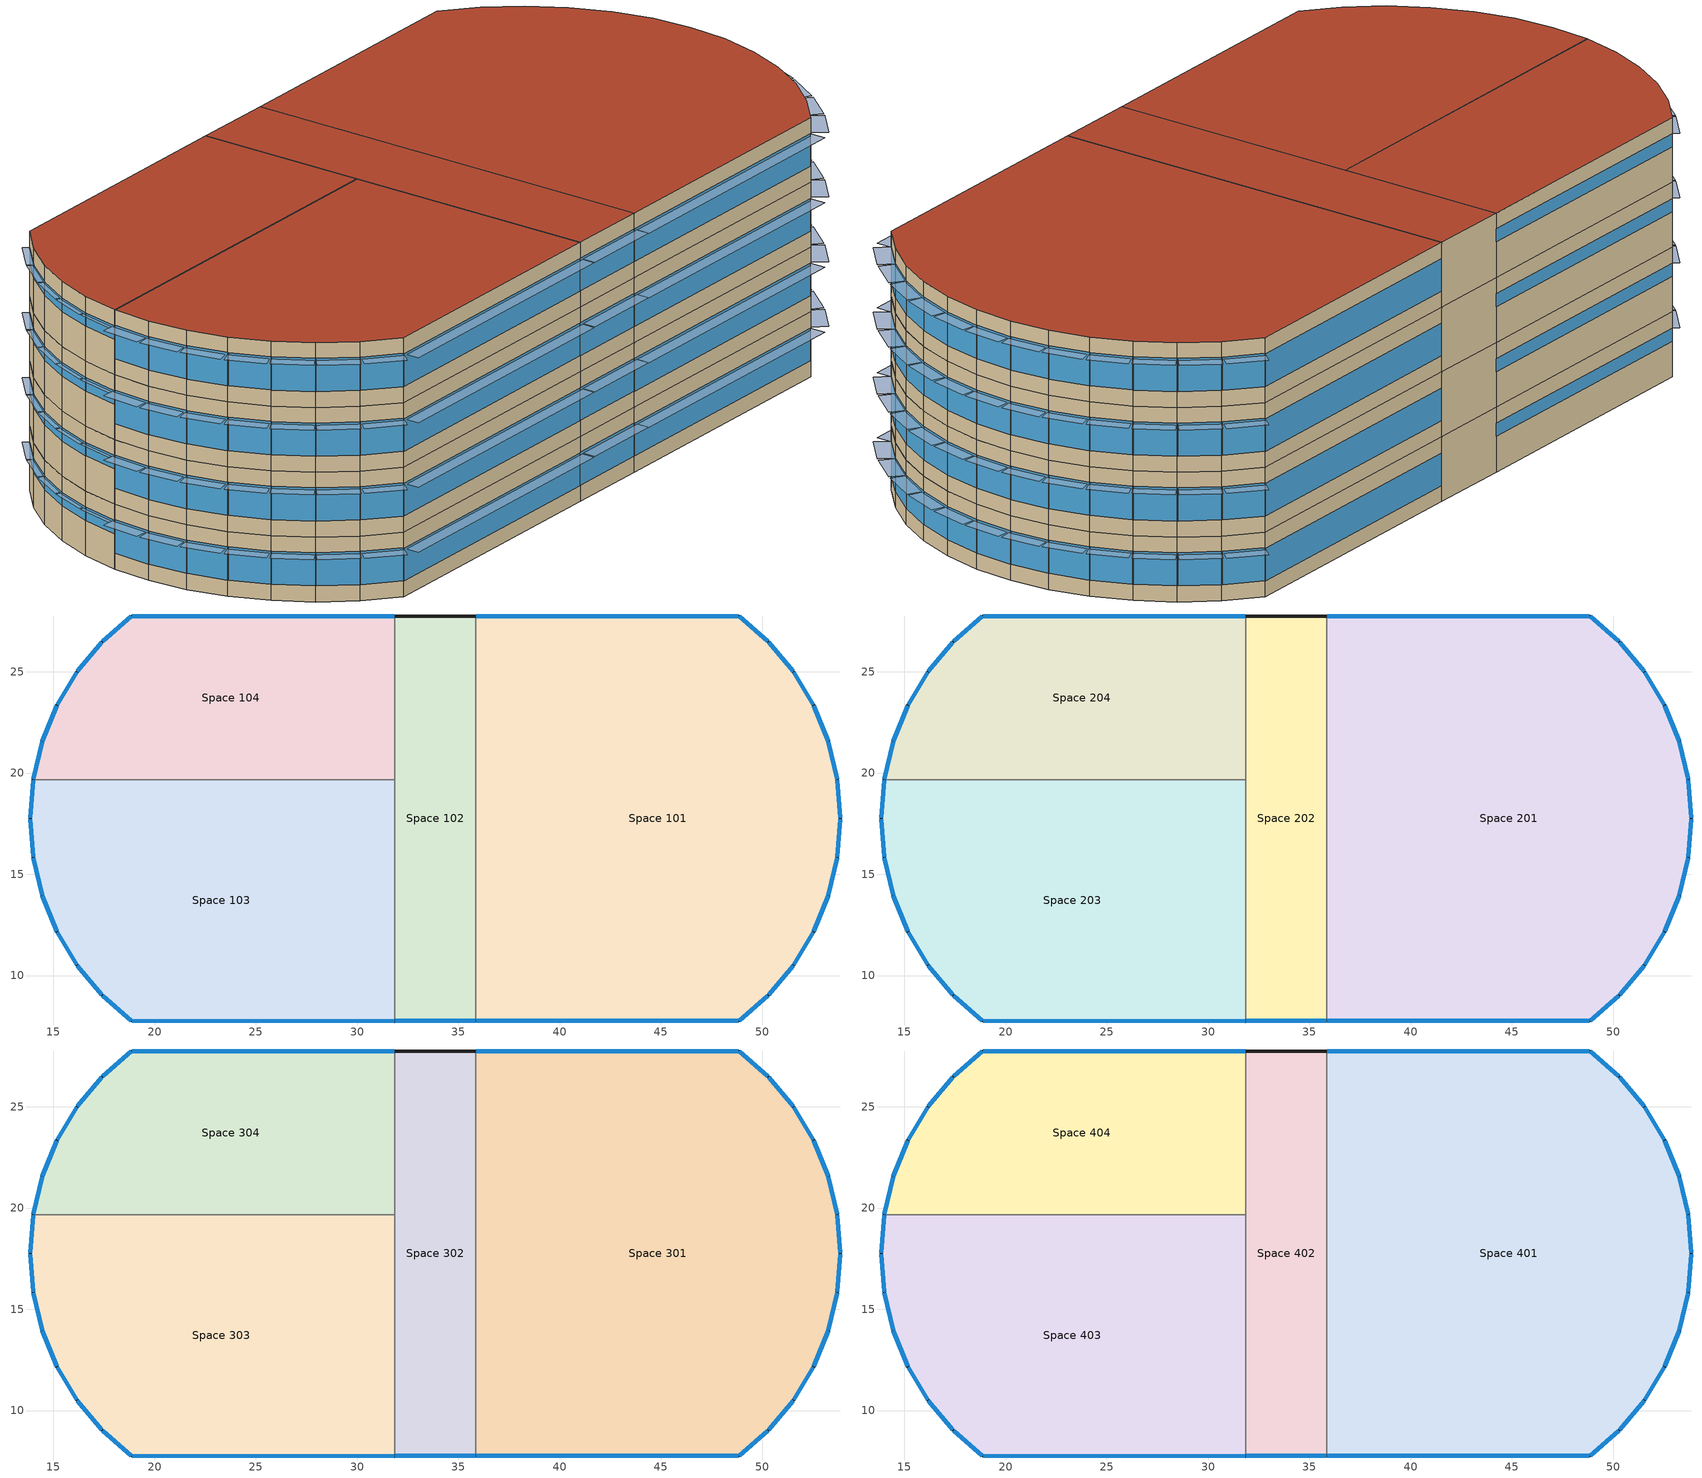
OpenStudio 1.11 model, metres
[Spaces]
Space 101
 floor ground: 35.86,27.76 48.86,27.76 50.31,26.48 51.54,25 52.54,23.35 53.26,21.56 53.71,19.68 53.86,17.76 53.71,15.83 53.26,13.95 52.54,12.17 51.54,10.51 50.31,9.03 48.86,7.76 35.86,7.76 z0
 wall outside: 35.86,7.76 48.86,7.76 50.31,9.03 51.54,10.51 52.54,12.17 53.26,13.95 53.71,15.83 53.86,17.76 53.71,19.68 53.26,21.56 52.54,23.35 51.54,25 50.31,26.48 48.86,27.76 35.86,27.76 z0:3.05
 wall to Space 102: 35.86,27.76 35.86,7.76 z0:3.05
 window: 53.27,13.98 53.7,15.81 / 48.88,7.77 50.29,9.01 / 50.29,26.5 48.88,27.74 / 50.32,9.05 51.53,10.49 / 53.85,17.78 53.71,19.66 / 51.53,25.02 50.32,26.46 / 52.52,23.37 51.56,24.98 / 51.56,10.53 52.52,12.14 / 53.71,15.86 53.85,17.73 / 53.25,21.58 52.55,23.32 / 53.7,19.71 53.27,21.53 / 52.55,12.19 53.25,13.93 z0.76:2.33; 48.83,27.76 35.88,27.76 / 35.88,7.76 48.83,7.76 z0.76:2.29
Space 102
 floor ground: 31.86,27.76 35.86,27.76 35.86,7.76 31.86,7.76 z0
 wall outside: 35.86,27.76 31.86,27.76 / 31.86,7.76 35.86,7.76 z0:3.05
 wall to Space 103: 31.86,19.68 31.86,7.76 z0:3.05
 wall to Space 104: 31.86,27.76 31.86,19.68 z0:3.05
 window: 31.88,7.76 35.83,7.76 z0.76:2.3
Space 103
 floor ground: 13.86,17.76 14.01,19.68 31.86,19.68 31.86,7.76 18.86,7.76 17.41,9.03 16.17,10.51 15.18,12.17 14.45,13.95 14.01,15.83 z0
 wall outside: 14.01,19.68 13.86,17.76 14.01,15.83 14.45,13.95 15.18,12.17 16.17,10.51 17.41,9.03 18.86,7.76 31.86,7.76 z0:3.05
 wall to Space 104: 31.86,19.68 14.01,19.68 z0:3.05
 window: 14.01,15.81 14.44,13.98 / 13.86,17.73 14,15.86 / 14,19.66 13.86,17.78 / 14.46,13.93 15.17,12.19 / 17.43,9.01 18.84,7.77 / 16.19,10.49 17.39,9.05 / 15.19,12.14 16.16,10.53 z0.76:2.33; 18.88,7.76 31.83,7.76 z0.76:2.29
Space 104
 floor ground: 14.01,19.68 14.45,21.56 15.18,23.35 16.17,25 17.41,26.48 18.86,27.76 31.86,27.76 31.86,19.68 z0
 wall outside: 31.86,27.76 18.86,27.76 17.41,26.48 16.17,25 15.18,23.35 14.45,21.56 14.01,19.68 z0:3.05
 window: 16.16,24.98 15.19,23.37 / 18.84,27.74 17.43,26.5 / 14.44,21.53 14.01,19.71 / 17.39,26.46 16.19,25.02 / 15.17,23.32 14.46,21.58 z1.66:2.29; 31.83,27.76 18.88,27.76 z1.68:2.29
Space 201
 floor to Space 101: 35.86,27.76 48.86,27.76 50.31,26.48 51.54,25 52.54,23.35 53.26,21.56 53.71,19.68 53.86,17.76 53.71,15.83 53.26,13.95 52.54,12.17 51.54,10.51 50.31,9.03 48.86,7.76 35.86,7.76 z3.05
 wall outside: 35.86,7.76 48.86,7.76 50.31,9.03 51.54,10.51 52.54,12.17 53.26,13.95 53.71,15.83 53.86,17.76 53.71,19.68 53.26,21.56 52.54,23.35 51.54,25 50.31,26.48 48.86,27.76 35.86,27.76 z3.05:6.1
 wall to Space 202: 35.86,27.76 35.86,7.76 z3.05:6.1
 window: 52.52,23.37 51.56,24.98 / 52.55,12.19 53.25,13.93 / 53.85,17.78 53.71,19.66 / 51.56,10.53 52.52,12.14 / 51.53,25.02 50.32,26.46 / 53.27,13.98 53.7,15.81 / 50.32,9.05 51.53,10.49 / 48.88,7.77 50.29,9.01 / 53.25,21.58 52.55,23.32 / 53.7,19.71 53.27,21.53 / 50.29,26.5 48.88,27.74 / 53.71,15.86 53.85,17.73 z3.81:5.37; 35.88,7.76 48.83,7.76 / 48.83,27.76 35.88,27.76 z3.81:5.34
Space 202
 floor to Space 102: 31.86,27.76 35.86,27.76 35.86,7.76 31.86,7.76 z3.05
 wall outside: 35.86,27.76 31.86,27.76 / 31.86,7.76 35.86,7.76 z3.05:6.1
 wall to Space 203: 31.86,19.68 31.86,7.76 z3.05:6.1
 wall to Space 204: 31.86,27.76 31.86,19.68 z3.05:6.1
 window: 31.88,7.76 35.83,7.76 z3.81:5.35
Space 203
 floor to Space 103: 13.86,17.76 14.01,19.68 31.86,19.68 31.86,7.76 18.86,7.76 17.41,9.03 16.17,10.51 15.18,12.17 14.45,13.95 14.01,15.83 z3.05
 wall outside: 14.01,19.68 13.86,17.76 14.01,15.83 14.45,13.95 15.18,12.17 16.17,10.51 17.41,9.03 18.86,7.76 31.86,7.76 z3.05:6.1
 wall to Space 204: 31.86,19.68 14.01,19.68 z3.05:6.1
 window: 13.86,17.73 14,15.86 / 16.19,10.49 17.39,9.05 / 14.46,13.93 15.17,12.19 / 14,19.66 13.86,17.78 / 17.43,9.01 18.84,7.77 / 14.01,15.81 14.44,13.98 / 15.19,12.14 16.16,10.53 z3.81:5.37; 18.88,7.76 31.83,7.76 z3.81:5.34
Space 204
 floor to Space 104: 14.01,19.68 14.45,21.56 15.18,23.35 16.17,25 17.41,26.48 18.86,27.76 31.86,27.76 31.86,19.68 z3.05
 wall outside: 31.86,27.76 18.86,27.76 17.41,26.48 16.17,25 15.18,23.35 14.45,21.56 14.01,19.68 z3.05:6.1
 window: 18.84,27.74 17.43,26.5 / 16.16,24.98 15.19,23.37 / 17.39,26.46 16.19,25.02 / 14.44,21.53 14.01,19.71 / 15.17,23.32 14.46,21.58 z4.71:5.34; 31.83,27.76 18.88,27.76 z4.72:5.34
Space 301
 floor to Space 201: 35.86,27.76 48.86,27.76 50.31,26.48 51.54,25 52.54,23.35 53.26,21.56 53.71,19.68 53.86,17.76 53.71,15.83 53.26,13.95 52.54,12.17 51.54,10.51 50.31,9.03 48.86,7.76 35.86,7.76 z6.1
 wall outside: 35.86,7.76 48.86,7.76 50.31,9.03 51.54,10.51 52.54,12.17 53.26,13.95 53.71,15.83 53.86,17.76 53.71,19.68 53.26,21.56 52.54,23.35 51.54,25 50.31,26.48 48.86,27.76 35.86,27.76 z6.1:9.14
 wall to Space 302: 35.86,27.76 35.86,7.76 z6.1:9.14
 window: 53.7,19.71 53.27,21.53 / 52.55,12.19 53.25,13.93 / 52.52,23.37 51.56,24.98 / 51.56,10.53 52.52,12.14 / 53.27,13.98 53.7,15.81 / 51.53,25.02 50.32,26.46 / 53.25,21.58 52.55,23.32 / 48.88,7.77 50.29,9.01 / 53.85,17.78 53.71,19.66 / 50.32,9.05 51.53,10.49 / 53.71,15.86 53.85,17.73 / 50.29,26.5 48.88,27.74 z6.86:8.42; 35.88,7.76 48.83,7.76 / 48.83,27.76 35.88,27.76 z6.86:8.39
Space 302
 floor to Space 202: 31.86,27.76 35.86,27.76 35.86,7.76 31.86,7.76 z6.1
 wall outside: 35.86,27.76 31.86,27.76 / 31.86,7.76 35.86,7.76 z6.1:9.14
 wall to Space 303: 31.86,19.68 31.86,7.76 z6.1:9.14
 wall to Space 304: 31.86,27.76 31.86,19.68 z6.1:9.14
 window: 31.88,7.76 35.83,7.76 z6.86:8.4
Space 303
 floor to Space 203: 13.86,17.76 14.01,19.68 31.86,19.68 31.86,7.76 18.86,7.76 17.41,9.03 16.17,10.51 15.18,12.17 14.45,13.95 14.01,15.83 z6.1
 wall outside: 14.01,19.68 13.86,17.76 14.01,15.83 14.45,13.95 15.18,12.17 16.17,10.51 17.41,9.03 18.86,7.76 31.86,7.76 z6.1:9.14
 wall to Space 304: 31.86,19.68 14.01,19.68 z6.1:9.14
 window: 18.88,7.76 31.83,7.76 z6.86:8.39; 14,19.66 13.86,17.78 / 14.46,13.93 15.17,12.19 / 16.19,10.49 17.39,9.05 / 17.43,9.01 18.84,7.77 / 13.86,17.73 14,15.86 / 15.19,12.14 16.16,10.53 / 14.01,15.81 14.44,13.98 z6.86:8.42
Space 304
 floor to Space 204: 14.01,19.68 14.45,21.56 15.18,23.35 16.17,25 17.41,26.48 18.86,27.76 31.86,27.76 31.86,19.68 z6.1
 wall outside: 31.86,27.76 18.86,27.76 17.41,26.48 16.17,25 15.18,23.35 14.45,21.56 14.01,19.68 z6.1:9.14
 window: 14.44,21.53 14.01,19.71 / 18.84,27.74 17.43,26.5 / 17.39,26.46 16.19,25.02 / 16.16,24.98 15.19,23.37 / 15.17,23.32 14.46,21.58 z7.76:8.38; 31.83,27.76 18.88,27.76 z7.77:8.38
Space 401
 floor to Space 301: 35.86,27.76 48.86,27.76 50.31,26.48 51.54,25 52.54,23.35 53.26,21.56 53.71,19.68 53.86,17.76 53.71,15.83 53.26,13.95 52.54,12.17 51.54,10.51 50.31,9.03 48.86,7.76 35.86,7.76 z9.14
 wall outside: 35.86,7.76 48.86,7.76 50.31,9.03 51.54,10.51 52.54,12.17 53.26,13.95 53.71,15.83 53.86,17.76 53.71,19.68 53.26,21.56 52.54,23.35 51.54,25 50.31,26.48 48.86,27.76 35.86,27.76 z9.14:12.19
 wall to Space 402: 35.86,27.76 35.86,7.76 z9.14:12.19
 window: 53.7,19.71 53.27,21.53 / 50.29,26.5 48.88,27.74 / 53.27,13.98 53.7,15.81 / 51.56,10.53 52.52,12.14 / 48.88,7.77 50.29,9.01 / 52.52,23.37 51.56,24.98 / 53.85,17.78 53.71,19.66 / 50.32,9.05 51.53,10.49 / 51.53,25.02 50.32,26.46 / 53.71,15.86 53.85,17.73 / 52.55,12.19 53.25,13.93 / 53.25,21.58 52.55,23.32 z9.9:11.47; 48.83,27.76 35.88,27.76 / 35.88,7.76 48.83,7.76 z9.9:11.43
 roof outside: 53.86,17.76 53.71,19.68 53.26,21.56 52.54,23.35 51.54,25 50.31,26.48 48.86,27.76 35.86,27.76 35.86,7.76 48.86,7.76 50.31,9.03 51.54,10.51 52.54,12.17 53.26,13.95 53.71,15.83 z12.19
Space 402
 floor to Space 302: 31.86,27.76 35.86,27.76 35.86,7.76 31.86,7.76 z9.14
 wall outside: 35.86,27.76 31.86,27.76 / 31.86,7.76 35.86,7.76 z9.14:12.19
 wall to Space 403: 31.86,19.68 31.86,7.76 z9.14:12.19
 wall to Space 404: 31.86,27.76 31.86,19.68 z9.14:12.19
 window: 31.88,7.76 35.83,7.76 z9.9:11.45
 roof outside: 35.86,27.76 31.86,27.76 31.86,7.76 35.86,7.76 z12.19
Space 403
 floor to Space 303: 13.86,17.76 14.01,19.68 31.86,19.68 31.86,7.76 18.86,7.76 17.41,9.03 16.17,10.51 15.18,12.17 14.45,13.95 14.01,15.83 z9.14
 wall outside: 14.01,19.68 13.86,17.76 14.01,15.83 14.45,13.95 15.18,12.17 16.17,10.51 17.41,9.03 18.86,7.76 31.86,7.76 z9.14:12.19
 wall to Space 404: 31.86,19.68 14.01,19.68 z9.14:12.19
 window: 17.43,9.01 18.84,7.77 / 14,19.66 13.86,17.78 / 15.19,12.14 16.16,10.53 / 16.19,10.49 17.39,9.05 / 14.01,15.81 14.44,13.98 / 13.86,17.73 14,15.86 / 14.46,13.93 15.17,12.19 z9.9:11.47; 18.88,7.76 31.83,7.76 z9.9:11.43
 roof outside: 31.86,19.68 14.01,19.68 13.86,17.76 14.01,15.83 14.45,13.95 15.18,12.17 16.17,10.51 17.41,9.03 18.86,7.76 31.86,7.76 z12.19
Space 404
 floor to Space 304: 14.01,19.68 14.45,21.56 15.18,23.35 16.17,25 17.41,26.48 18.86,27.76 31.86,27.76 31.86,19.68 z9.14
 wall outside: 31.86,27.76 18.86,27.76 17.41,26.48 16.17,25 15.18,23.35 14.45,21.56 14.01,19.68 z9.14:12.19
 window: 18.84,27.74 17.43,26.5 / 17.39,26.46 16.19,25.02 / 16.16,24.98 15.19,23.37 / 14.44,21.53 14.01,19.71 / 15.17,23.32 14.46,21.58 z10.81:11.43; 31.83,27.76 18.88,27.76 z10.82:11.43
 roof outside: 31.86,27.76 18.86,27.76 17.41,26.48 16.17,25 15.18,23.35 14.45,21.56 14.01,19.68 31.86,19.68 z12.19
shading: 50.8,8.43 50.29,9.01 48.88,7.77 49.39,7.18 z5.37; 35.83,7.76 31.88,7.76 31.88,6.98 35.83,6.98 z5.35; 31.83,7.76 18.88,7.76 18.88,6.99 31.83,6.99 z5.34; 15.17,23.32 14.88,23.44 14.17,21.7 14.46,21.58 z2.29; 35.83,7.76 31.88,7.76 31.88,6.98 35.83,6.98 z8.4; 16.16,24.98 15.89,25.14 14.92,23.53 15.19,23.37 z11.43; 18.84,7.77 17.43,9.01 16.91,8.43 18.32,7.18 z11.47; 53.19,23.77 52.23,25.38 51.56,24.98 52.52,23.37 z11.47; 54.63,17.84 54.49,19.72 53.71,19.66 53.85,17.78 z2.33; 14,19.66 13.22,19.72 13.08,17.84 13.86,17.78 z2.33; 14.44,13.98 14.01,15.81 13.25,15.63 13.68,13.8 z11.47; 15.17,23.32 14.88,23.44 14.17,21.7 14.46,21.58 z5.34; 16.16,10.53 15.19,12.14 14.52,11.74 15.49,10.13 z2.33; 53.19,11.74 52.52,12.14 51.56,10.53 52.23,10.13 z5.37; 50.8,8.43 50.29,9.01 48.88,7.77 49.39,7.18 z2.33; 14,15.86 13.86,17.73 13.08,17.67 13.22,15.8 z2.33; 18.84,7.77 17.43,9.01 16.91,8.43 18.32,7.18 z8.42; 14,15.86 13.86,17.73 13.08,17.67 13.22,15.8 z11.47; 15.17,12.19 14.46,13.93 13.73,13.64 14.44,11.89 z5.37; 53.98,13.64 53.25,13.93 52.55,12.19 53.27,11.89 z8.42; 53.19,23.77 52.23,25.38 51.56,24.98 52.52,23.37 z8.42; 17.39,26.46 17.15,26.66 15.95,25.22 16.19,25.02 z8.38; 14,19.66 13.22,19.72 13.08,17.84 13.86,17.78 z5.37; 53.98,21.88 53.27,23.62 52.55,23.32 53.25,21.58 z11.47; 14.44,21.53 14.14,21.61 13.71,19.78 14.01,19.71 z5.34; 52.13,25.52 50.92,26.96 50.32,26.46 51.53,25.02 z5.37; 14,19.66 13.22,19.72 13.08,17.84 13.86,17.78 z11.47; 53.19,23.77 52.23,25.38 51.56,24.98 52.52,23.37 z2.33; 52.13,25.52 50.92,26.96 50.32,26.46 51.53,25.02 z8.42; 54.46,19.88 54.03,21.71 53.27,21.53 53.7,19.71 z5.37; 16.16,24.98 15.89,25.14 14.92,23.53 15.19,23.37 z5.34; 50.8,27.09 49.39,28.33 48.88,27.74 50.29,26.5 z11.47; 54.63,17.84 54.49,19.72 53.71,19.66 53.85,17.78 z8.42; 54.63,17.67 53.85,17.73 53.71,15.86 54.49,15.8 z8.42; 53.98,21.88 53.27,23.62 52.55,23.32 53.25,21.58 z2.33; 15.17,23.32 14.88,23.44 14.17,21.7 14.46,21.58 z11.43; 53.98,13.64 53.25,13.93 52.55,12.19 53.27,11.89 z2.33; 18.84,27.74 18.63,27.97 17.22,26.73 17.43,26.5 z2.29; 48.83,7.76 35.88,7.76 35.88,6.99 48.83,6.99 z5.34; 48.83,7.76 35.88,7.76 35.88,6.99 48.83,6.99 z11.43; 15.17,12.19 14.46,13.93 13.73,13.64 14.44,11.89 z11.47; 54.46,19.88 54.03,21.71 53.27,21.53 53.7,19.71 z11.47; 15.17,12.19 14.46,13.93 13.73,13.64 14.44,11.89 z2.33; 14.44,13.98 14.01,15.81 13.25,15.63 13.68,13.8 z2.33; 17.39,26.46 17.15,26.66 15.95,25.22 16.19,25.02 z11.43; 54.63,17.67 53.85,17.73 53.71,15.86 54.49,15.8 z5.37; 54.46,15.63 53.7,15.81 53.27,13.98 54.03,13.8 z11.47; 53.19,23.77 52.23,25.38 51.56,24.98 52.52,23.37 z5.37; 54.46,19.88 54.03,21.71 53.27,21.53 53.7,19.71 z2.33; 17.39,26.46 17.15,26.66 15.95,25.22 16.19,25.02 z5.34; 15.17,12.19 14.46,13.93 13.73,13.64 14.44,11.89 z8.42; 18.84,27.74 18.63,27.97 17.22,26.73 17.43,26.5 z5.34; 48.83,7.76 35.88,7.76 35.88,6.99 48.83,6.99 z2.29; 14,15.86 13.86,17.73 13.08,17.67 13.22,15.8 z5.37; 53.19,11.74 52.52,12.14 51.56,10.53 52.23,10.13 z11.47; 31.83,7.76 18.88,7.76 18.88,6.99 31.83,6.99 z8.39; 14.44,21.53 14.14,21.61 13.71,19.78 14.01,19.71 z8.38; 54.63,17.84 54.49,19.72 53.71,19.66 53.85,17.78 z11.47; 17.39,26.46 17.15,26.66 15.95,25.22 16.19,25.02 z2.29; 35.83,7.76 31.88,7.76 31.88,6.98 35.83,6.98 z2.3; 50.8,8.43 50.29,9.01 48.88,7.77 49.39,7.18 z11.47; 31.83,7.76 18.88,7.76 18.88,6.99 31.83,6.99 z2.29; 16.16,24.98 15.89,25.14 14.92,23.53 15.19,23.37 z2.29; 18.84,7.77 17.43,9.01 16.91,8.43 18.32,7.18 z5.37; 52.13,9.99 51.53,10.49 50.32,9.05 50.92,8.55 z8.42; 50.8,27.09 49.39,28.33 48.88,27.74 50.29,26.5 z5.37; 53.98,13.64 53.25,13.93 52.55,12.19 53.27,11.89 z5.37; 52.13,25.52 50.92,26.96 50.32,26.46 51.53,25.02 z2.33; 16.16,24.98 15.89,25.14 14.92,23.53 15.19,23.37 z8.38; 53.98,21.88 53.27,23.62 52.55,23.32 53.25,21.58 z8.42; 16.16,10.53 15.19,12.14 14.52,11.74 15.49,10.13 z8.42; 17.39,9.05 16.19,10.49 15.59,9.99 16.79,8.55 z2.33; 50.8,27.09 49.39,28.33 48.88,27.74 50.29,26.5 z2.33; 17.39,9.05 16.19,10.49 15.59,9.99 16.79,8.55 z5.37; 14,15.86 13.86,17.73 13.08,17.67 13.22,15.8 z8.42; 52.13,25.52 50.92,26.96 50.32,26.46 51.53,25.02 z11.47; 53.19,11.74 52.52,12.14 51.56,10.53 52.23,10.13 z2.33; 54.46,15.63 53.7,15.81 53.27,13.98 54.03,13.8 z5.37; 54.46,15.63 53.7,15.81 53.27,13.98 54.03,13.8 z2.33; 14.44,13.98 14.01,15.81 13.25,15.63 13.68,13.8 z5.37; 53.98,21.88 53.27,23.62 52.55,23.32 53.25,21.58 z5.37; 14.44,13.98 14.01,15.81 13.25,15.63 13.68,13.8 z8.42; 53.98,13.64 53.25,13.93 52.55,12.19 53.27,11.89 z11.47; 52.13,9.99 51.53,10.49 50.32,9.05 50.92,8.55 z5.37; 52.13,9.99 51.53,10.49 50.32,9.05 50.92,8.55 z2.33; 54.46,15.63 53.7,15.81 53.27,13.98 54.03,13.8 z8.42; 17.39,9.05 16.19,10.49 15.59,9.99 16.79,8.55 z8.42; 14.44,21.53 14.14,21.61 13.71,19.78 14.01,19.71 z11.43; 54.46,19.88 54.03,21.71 53.27,21.53 53.7,19.71 z8.42; 17.39,9.05 16.19,10.49 15.59,9.99 16.79,8.55 z11.47; 52.13,9.99 51.53,10.49 50.32,9.05 50.92,8.55 z11.47; 14.44,21.53 14.14,21.61 13.71,19.78 14.01,19.71 z2.29; 15.17,23.32 14.88,23.44 14.17,21.7 14.46,21.58 z8.38; 53.19,11.74 52.52,12.14 51.56,10.53 52.23,10.13 z8.42; 50.8,8.43 50.29,9.01 48.88,7.77 49.39,7.18 z8.42; 48.83,7.76 35.88,7.76 35.88,6.99 48.83,6.99 z8.39; 16.16,10.53 15.19,12.14 14.52,11.74 15.49,10.13 z5.37; 14,19.66 13.22,19.72 13.08,17.84 13.86,17.78 z8.42; 54.63,17.67 53.85,17.73 53.71,15.86 54.49,15.8 z11.47; 18.84,27.74 18.63,27.97 17.22,26.73 17.43,26.5 z8.38; 16.16,10.53 15.19,12.14 14.52,11.74 15.49,10.13 z11.47; 31.83,7.76 18.88,7.76 18.88,6.99 31.83,6.99 z11.43; 50.8,27.09 49.39,28.33 48.88,27.74 50.29,26.5 z8.42; 54.63,17.84 54.49,19.72 53.71,19.66 53.85,17.78 z5.37; 54.63,17.67 53.85,17.73 53.71,15.86 54.49,15.8 z2.33; 18.84,7.77 17.43,9.01 16.91,8.43 18.32,7.18 z2.33; 18.84,27.74 18.63,27.97 17.22,26.73 17.43,26.5 z11.43; 35.83,7.76 31.88,7.76 31.88,6.98 35.83,6.98 z11.45
[Building]
Building 1: Space Type=189.1-2009 - Office - OpenOffice - CZ4-8; Default Construction Set=189.1-2009 - CZ5 - Office
[Site]
STOCKHOLM_ ARLANDA: Latitude {deg}=59.65; Longitude {deg}=17.95; Time Zone {hr}=1; Elevation {m}=61
[ClimateZones]
Climate Zone Institution Name 1=ASHRAE; Climate Zone Document Name 1=ANSI/ASHRAE Standard 169; Climate Zone Document Year 1=2006; Climate Zone Institution Name 2=CEC; Climate Zone Document Name 2=California Climate Zone Descriptions; Climate Zone Document Year 2=1995
[DefaultConstructionSet] Interior Partition Construction=Interior Partition
Name | Default Exterior Surface Constructions | Default Interior Surface Constructions | Default Ground Contact Surface Constructions | Default Exterior SubSurface Constructions | Default Interior SubSurface Constructions
189.1-2009 - CZ4 - Office | Default Surface Constructions 10 | Default Surface Constructions 11 | Default Surface Constructions 12 | Default Sub Surface Constructions 7 | Default Sub Surface Constructions 8
189.1-2009 - CZ5 - Office | Default Surface Constructions 13 | Default Surface Constructions 14 | Default Surface Constructions 15 | Default Sub Surface Constructions 9 | Default Sub Surface Constructions 10
[DefaultSurfaceConstructions]
Name | Floor Construction | Wall Construction | Roof Ceiling Construction
Default Surface Constructions 10 | ExtSlabCarpet 4in ClimateZone 1-8 | ASHRAE 189.1-2009 ExtWall Mass ClimateZone 4 | ASHRAE 189.1-2009 ExtRoof IEAD ClimateZone 2-5
Default Surface Constructions 11; Default Surface Constructions 14 | Interior Floor | Interior Wall | Interior Ceiling
Default Surface Constructions 12; Default Surface Constructions 15 | ExtSlabCarpet 4in ClimateZone 1-8 | ExtSlabCarpet 4in ClimateZone 1-8 | ExtSlabCarpet 4in ClimateZone 1-8
Default Surface Constructions 13 | ExtSlabCarpet 4in ClimateZone 1-8 | ASHRAE 189.1-2009 ExtWall Mass ClimateZone 5 | ASHRAE 189.1-2009 ExtRoof IEAD ClimateZone 2-5
[Construction]
ExtSlabCarpet 4in ClimateZone 1-8: MAT-CC05 4 HW CONCRETE, CP02 CARPET PAD
Interior Floor: F16 Acoustic tile, F05 Ceiling air space resistance, M11 100mm lightweight concrete
Interior Wall: G01a 19mm gypsum board, F04 Wall air space resistance, G01a 19mm gypsum board
Interior Ceiling: M11 100mm lightweight concrete, F05 Ceiling air space resistance, F16 Acoustic tile
Exterior Door: F08 Metal surface, I01 25mm insulation board
Interior Window: Clear 3mm
Interior Door; Interior Partition: G05 25mm wood
ASHRAE 189.1-2009 ExtRoof IEAD ClimateZone 2-5: Roof Membrane, Roof Insulation [21], Metal Decking
ASHRAE 189.1-2009 ExtWall Mass ClimateZone 4: 1IN Stucco, 8IN Concrete HW, Wall Insulation [37], 1/2IN Gypsum
ASHRAE 189.1-2009 ExtWindow ClimateZone 4-5: Theoretical Glass [207]
ASHRAE 189.1-2009 ExtWall Mass ClimateZone 5: 1IN Stucco, 8IN Concrete HW, Wall Insulation [40], 1/2IN Gypsum
[Material] Thermal Absorptance=0.9
Name | Roughness | Thickness {m} | Conductivity {W/m-K} | Density {kg/m3} | Specific Heat {J/kg-K} | Solar Absorptance | Visible Absorptance
MAT-CC05 4 HW CONCRETE | Rough | 0.1016 | 1.311 | 2240 | 836.8 | 0.85 | 0.85
1IN Stucco | Smooth | 0.0253 | 0.6918 | 1858 | 837 | 0.92 | 0.92
8IN Concrete HW | MediumRough | 0.2033 | 1.7296 | 2243 | 837 | 0.65 | 0.65
1/2IN Gypsum | Smooth | 0.0127 | 0.16 | 784.9 | 830 | 0.4 | 0.4
Roof Membrane | VeryRough | 0.0095 | 0.16 | 1121.29 | 1460 | 0.7 | 0.7
Metal Decking | MediumSmooth | 0.0015 | 45.006 | 7680 | 418.4 | 0.6 | 0.6
F16 Acoustic tile | MediumSmooth | 0.0191 | 0.06 | 368 | 590 | 0.3 | 0.3
M11 100mm lightweight concrete | MediumRough | 0.1016 | 0.53 | 1280 | 840 | 0.5 | 0.5
G01a 19mm gypsum board | MediumSmooth | 0.019 | 0.16 | 800 | 1090 | 0.4 | 0.4
F08 Metal surface | Smooth | 0.0008 | 45.28 | 7824 | 500 | 0.7 | 0.7
I01 25mm insulation board | MediumRough | 0.0254 | 0.03 | 43 | 1210 | 0.6 | 0.6
G05 25mm wood | MediumSmooth | 0.0254 | 0.15 | 608 | 1630 | 0.5 | 0.5
Roof Insulation [21] | MediumRough | 0.2105 | 0.049 | 265 | 836.8 | 0.7 | 0.7
Wall Insulation [37] | MediumRough | 0.0681 | 0.0432 | 91 | 837 | 0.5 | 0.5
Wall Insulation [40] | MediumRough | 0.0794 | 0.0432 | 91 | 837 | 0.5 | 0.5
[Material:NoMass]
CP02 CARPET PAD: Roughness=Smooth; Thermal Resistance {m2-K/W}=0.1; Thermal Absorptance=0.9; Solar Absorptance=0.8; Visible Absorptance=0.8
[Material:AirGap]
Name | Thermal Resistance {m2-K/W}
F05 Ceiling air space resistance | 0.18
F04 Wall air space resistance | 0.15
[DefaultSubSurfaceConstructions]
Name | Fixed Window Construction | Operable Window Construction | Door Construction | Tubular Daylight Dome Construction | Tubular Daylight Diffuser Construction
Default Sub Surface Constructions 7; Default Sub Surface Constructions 9 | ASHRAE 189.1-2009 ExtWindow ClimateZone 4-5 | ASHRAE 189.1-2009 ExtWindow ClimateZone 4-5 | Exterior Door | Interior Window | Interior Window
Default Sub Surface Constructions 8; Default Sub Surface Constructions 10 | Interior Window | Interior Window | Interior Door
[WindowMaterial:Glazing] Optical Data Type=SpectralAverage; Thickness {m}=0.003; Back Side Solar Reflectance at Normal Incidence=0; Back Side Visible Reflectance at Normal Incidence=0; Infrared Transmittance at Normal Incidence=0; Dirt Correction Factor for Solar and Visible Transmittance=1; Solar Diffusing=No
Name | Solar Transmittance at Normal Incidence | Front Side Solar Reflectance at Normal Incidence | Visible Transmittance at Normal Incidence | Front Side Visible Reflectance at Normal Incidence | Front Side Infrared Hemispherical Emissivity | Back Side Infrared Hemispherical Emissivity | Conductivity {W/m-K}
Clear 3mm | 0.837 | 0.075 | 0.898 | 0.081 | 0.84 | 0.84 | 0.9
Theoretical Glass [207] | 0.3311 | 0.6189 | 0.44 | 0.51 | 0.9 | 0.9 | 0.0133
[SpaceType] Standards Building Type=Office
Name | Default Schedule Set | Design Specification Outdoor Air Object | Standards Space Type
189.1-2009 - Office - BreakRoom - CZ4-8 | 189.1-2009 - Office - BreakRoom - CZ4-8 Schedule Set | 189.1-2009 - Office - BreakRoom - CZ4-8 Ventilation | BreakRoom
189.1-2009 - Office - Conference - CZ4-8 | 189.1-2009 - Office - Conference - CZ4-8 Schedule Set | 189.1-2009 - Office - Conference - CZ4-8 Ventilation | Conference
189.1-2009 - Office - Corridor - CZ4-8 | 189.1-2009 - Office - Corridor - CZ4-8 Schedule Set | 189.1-2009 - Office - Corridor - CZ4-8 Ventilation | Corridor
189.1-2009 - Office - OpenOffice - CZ4-8 | 189.1-2009 - Office - OpenOffice - CZ4-8 Schedule Set | 189.1-2009 - Office - OpenOffice - CZ4-8 Ventilation | OpenOffice
189.1-2009 - Office - Restroom - CZ4-8 | 189.1-2009 - Office - Restroom - CZ4-8 Schedule Set | 189.1-2009 - Office - Restroom - CZ4-8 Ventilation | Restroom
[DefaultScheduleSet] People Activity Level Schedule=Office Activity; Lighting Schedule=Office Bldg Light; Electric Equipment Schedule=Office Bldg Equip; Infiltration Schedule=Office Infil Quarter On
Name | Number of People Schedule
189.1-2009 - Office - BreakRoom - CZ4-8 Schedule Set; 189.1-2009 - Office - Conference - CZ4-8 Schedule Set; 189.1-2009 - Office - Restroom - CZ4-8 Schedule Set | Office Misc Occ
189.1-2009 - Office - Corridor - CZ4-8 Schedule Set; 189.1-2009 - Office - OpenOffice - CZ4-8 Schedule Set | Office Work Occ
[Lights:Definition] Design Level Calculation Method=Watts/Area
Name | Watts per Space Floor Area {W/m2}
189.1-2009 - Office - BreakRoom - CZ4-8 Lights Definition | 11.625
189.1-2009 - Office - Conference - CZ4-8 Lights Definition | 12.5938
189.1-2009 - Office - Corridor - CZ4-8 Lights Definition | 4.84376
189.1-2009 - Office - OpenOffice - CZ4-8 Lights Definition | 10.6563
189.1-2009 - Office - Restroom - CZ4-8 Lights Definition | 8.71877
[Lights]
Name | Lights Definition | Space or SpaceType
189.1-2009 - Office - BreakRoom - CZ4-8 Lights | 189.1-2009 - Office - BreakRoom - CZ4-8 Lights Definition | 189.1-2009 - Office - BreakRoom - CZ4-8
189.1-2009 - Office - Conference - CZ4-8 Lights | 189.1-2009 - Office - Conference - CZ4-8 Lights Definition | 189.1-2009 - Office - Conference - CZ4-8
189.1-2009 - Office - Corridor - CZ4-8 Lights | 189.1-2009 - Office - Corridor - CZ4-8 Lights Definition | 189.1-2009 - Office - Corridor - CZ4-8
189.1-2009 - Office - OpenOffice - CZ4-8 Lights | 189.1-2009 - Office - OpenOffice - CZ4-8 Lights Definition | 189.1-2009 - Office - OpenOffice - CZ4-8
189.1-2009 - Office - Restroom - CZ4-8 Lights | 189.1-2009 - Office - Restroom - CZ4-8 Lights Definition | 189.1-2009 - Office - Restroom - CZ4-8
[DesignSpecification:OutdoorAir] Outdoor Air Method=Sum
Name | Outdoor Air Flow per Person {m3/s-person} | Outdoor Air Flow per Floor Area {m3/s-m2}
189.1-2009 - Office - BreakRoom - CZ4-8 Ventilation | 0.00707921
189.1-2009 - Office - Conference - CZ4-8 Ventilation; 189.1-2009 - Office - OpenOffice - CZ4-8 Ventilation | 0.00943895
189.1-2009 - Office - Corridor - CZ4-8 Ventilation |  | 0.000254
189.1-2009 - Office - Restroom - CZ4-8 Ventilation |  | 0.0048768
[People:Definition] Number of People Calculation Method=People/Area; Fraction Radiant=0.3
Name | People per Space Floor Area {person/m2}
189.1-2009 - Office - BreakRoom - CZ4-8 People Definition; 189.1-2009 - Office - Conference - CZ4-8 People Definition | 0.538196
189.1-2009 - Office - Corridor - CZ4-8 People Definition | 0.0107639
189.1-2009 - Office - OpenOffice - CZ4-8 People Definition | 0.0565105
189.1-2009 - Office - Restroom - CZ4-8 People Definition | 0.107639
[People]
Name | People Definition | Space or SpaceType
189.1-2009 - Office - BreakRoom - CZ4-8 People | 189.1-2009 - Office - BreakRoom - CZ4-8 People Definition | 189.1-2009 - Office - BreakRoom - CZ4-8
189.1-2009 - Office - Conference - CZ4-8 People | 189.1-2009 - Office - Conference - CZ4-8 People Definition | 189.1-2009 - Office - Conference - CZ4-8
189.1-2009 - Office - Corridor - CZ4-8 People | 189.1-2009 - Office - Corridor - CZ4-8 People Definition | 189.1-2009 - Office - Corridor - CZ4-8
189.1-2009 - Office - OpenOffice - CZ4-8 People | 189.1-2009 - Office - OpenOffice - CZ4-8 People Definition | 189.1-2009 - Office - OpenOffice - CZ4-8
189.1-2009 - Office - Restroom - CZ4-8 People | 189.1-2009 - Office - Restroom - CZ4-8 People Definition | 189.1-2009 - Office - Restroom - CZ4-8
[SpaceInfiltration:DesignFlowRate] Design Flow Rate Calculation Method=Flow/ExteriorArea; Flow per Exterior Surface Area {m3/s-m2}=0.000226568
Name | Space or SpaceType
189.1-2009 - Office - BreakRoom - CZ4-8 Infiltration | 189.1-2009 - Office - BreakRoom - CZ4-8
189.1-2009 - Office - Conference - CZ4-8 Infiltration | 189.1-2009 - Office - Conference - CZ4-8
189.1-2009 - Office - Corridor - CZ4-8 Infiltration | 189.1-2009 - Office - Corridor - CZ4-8
189.1-2009 - Office - OpenOffice - CZ4-8 Infiltration | 189.1-2009 - Office - OpenOffice - CZ4-8
189.1-2009 - Office - Restroom - CZ4-8 Infiltration | 189.1-2009 - Office - Restroom - CZ4-8
[ElectricEquipment:Definition] Design Level Calculation Method=Watts/Area
Name | Watts per Space Floor Area {W/m2}
189.1-2009 - Office - BreakRoom - CZ4-8 Electric Equipment Definition | 48.007
189.1-2009 - Office - Conference - CZ4-8 Electric Equipment Definition | 3.98265
189.1-2009 - Office - Corridor - CZ4-8 Electric Equipment Definition | 1.72223
189.1-2009 - Office - OpenOffice - CZ4-8 Electric Equipment Definition | 7.64238
189.1-2009 - Office - Restroom - CZ4-8 Electric Equipment Definition | 0.753474
[ElectricEquipment]
Name | Electric Equipment Definition | Space or SpaceType
189.1-2009 - Office - BreakRoom - CZ4-8 Electric Equipment | 189.1-2009 - Office - BreakRoom - CZ4-8 Electric Equipment Definition | 189.1-2009 - Office - BreakRoom - CZ4-8
189.1-2009 - Office - Conference - CZ4-8 Electric Equipment | 189.1-2009 - Office - Conference - CZ4-8 Electric Equipment Definition | 189.1-2009 - Office - Conference - CZ4-8
189.1-2009 - Office - Corridor - CZ4-8 Electric Equipment | 189.1-2009 - Office - Corridor - CZ4-8 Electric Equipment Definition | 189.1-2009 - Office - Corridor - CZ4-8
189.1-2009 - Office - OpenOffice - CZ4-8 Electric Equipment | 189.1-2009 - Office - OpenOffice - CZ4-8 Electric Equipment Definition | 189.1-2009 - Office - OpenOffice - CZ4-8
189.1-2009 - Office - Restroom - CZ4-8 Electric Equipment | 189.1-2009 - Office - Restroom - CZ4-8 Electric Equipment Definition | 189.1-2009 - Office - Restroom - CZ4-8
[ThermostatSetpoint:DualSetpoint] Heating Setpoint Temperature Schedule=Medium Office HtgSetp; Cooling Setpoint Temperature Schedule=Medium Office ClgSetp
Thermal Zone 1 Thermostat 1; Thermal Zone 2 Thermostat 1; Thermal Zone 3 Thermostat 1; Thermal Zone 4 Thermostat; Thermal Zone 5 Thermostat
[BuildingStory] Nominal Floor to Floor Height {m}=3.048
Name | Nominal Z Coordinate {m}
Building Story 1 | 0
Building Story 2 | 3.048
Building Story 3 | 6.096
Building Story 4 | 9.144
[Space] Default Construction Set=189.1-2009 - CZ4 - Office; Building Story=Building Story 1
Name | Space Type | Thermal Zone
Space 101; Space 201; Space 301 | 189.1-2009 - Office - OpenOffice - CZ4-8 | Thermal Zone 4
Space 102; Space 202; Space 302; Space 402 | 189.1-2009 - Office - Corridor - CZ4-8 | Thermal Zone 3
Space 103; Space 203; Space 303; Space 403 | 189.1-2009 - Office - BreakRoom - CZ4-8 | Thermal Zone 2
Space 104; Space 204; Space 304; Space 404 | 189.1-2009 - Office - Restroom - CZ4-8 | Thermal Zone 1
Space 401 | 189.1-2009 - Office - Conference - CZ4-8 | Thermal Zone 5
[ThermalZone] Use Ideal Air Loads=Yes
Name | Thermostat
Thermal Zone 1 | Thermal Zone 1 Thermostat 1
Thermal Zone 2 | Thermal Zone 2 Thermostat 1
Thermal Zone 3 | Thermal Zone 3 Thermostat 1
Thermal Zone 4 | Thermal Zone 4 Thermostat
Thermal Zone 5 | Thermal Zone 5 Thermostat
[Sizing:Zone] Zone Cooling Design Supply Air Temperature Input Method=SupplyAirTemperature; Zone Cooling Design Supply Air Temperature {C}=14; Zone Cooling Design Supply Air Temperature Difference {deltaC}=11.11; Zone Heating Design Supply Air Temperature Input Method=SupplyAirTemperature; Zone Heating Design Supply Air Temperature {C}=40; Zone Heating Design Supply Air Temperature Difference {deltaC}=11.11; Zone Cooling Design Supply Air Humidity Ratio {kg-H2O/kg-air}=0.0085; Zone Heating Design Supply Air Humidity Ratio {kg-H2O/kg-air}=0.008; Cooling Design Air Flow Method=DesignDay; Heating Design Air Flow Method=DesignDay; Account for Dedicated Outdoor Air System=No; Dedicated Outdoor Air System Control Strategy=NeutralSupplyAir; Dedicated Outdoor Air Low Setpoint Temperature for Design {C}=autosize; Dedicated Outdoor Air High Setpoint Temperature for Design {C}=autosize
Thermal Zone 1; Thermal Zone 2; Thermal Zone 3; Thermal Zone 4; Thermal Zone 5
[Schedule:Ruleset]
Name | Default Day Schedule | Summer Design Day Schedule | Winter Design Day Schedule
Office Bldg Light | Office Bldg Light Default Schedule | Office Bldg Light Summer Design Day | Office Bldg Light Winter Design Day
Office Misc Occ | Office Bldg Occ Default Schedule 1 | Office Bldg Occ Summer Design Day 1 | Office Bldg Occ Winter Design Day 1
Office Activity | Office Activity Default Schedule | Office Activity Summer Design Day | Office Activity Winter Design Day
Office Infil Quarter On | Office Infil Quarter On Default Schedule | Office Infil Quarter On Summer Design Day | Office Infil Quarter On Winter Design Day
Office Bldg Equip | Office Bldg Equip Default Schedule | Office Bldg Equip Summer Design Day | Office Bldg Equip Winter Design Day
Medium Office HtgSetp | Medium Office HtgSetp Default Schedule | Medium Office HtgSetp Summer Design Day | Medium Office HtgSetp Winter Design Day
Medium Office ClgSetp | Medium Office ClgSetp Default Schedule | Medium Office ClgSetp Summer Design Day | Medium Office ClgSetp Winter Design Day
Office Work Occ | Office Bldg Occ Default Schedule | Office Bldg Occ Summer Design Day | Office Bldg Occ Winter Design Day
[Schedule:Day]
Office Bldg Light Default Schedule: 5, 0, 0.05, 7, 0, 0.1, 8, 0, 0.3, 17, 0, 0.9, 18, 0, 0.7, 20, 0, 0.5, 22, 0, 0.3, 23, 0, 0.1, 24, 0, 0.05
Office Bldg Light Summer Design Day; Office Infil Quarter On Rule 1 Day Schedule; Office Bldg Equip Summer Design Day: 24, 0, 1
Office Bldg Light Winter Design Day; Office Bldg Occ Winter Design Day 1; Office Bldg Occ Rule 1 Day Schedule 1; Office Bldg Equip Winter Design Day; Office Bldg Occ Winter Design Day; Office Bldg Occ Rule 1 Day Schedule: 24, 0, 0
Office Bldg Light Rule 1 Day Schedule: 24, 0, 0.05
Office Bldg Light Rule 2 Day Schedule: 6, 0, 0.05, 8, 0, 0.1, 14, 0, 0.5, 17, 0, 0.15, 24, 0, 0.05
Office Bldg Occ Default Schedule 1: 6, 0, 0, 7, 0, 0.1, 8, 0, 0.2, 20, 0, 0.4, 22, 0, 0.1, 24, 0, 0.05
Office Bldg Occ Summer Design Day 1; Office Bldg Occ Summer Design Day: 6, 0, 0, 22, 0, 1, 24, 0, 0.05
Office Bldg Occ Rule 2 Day Schedule 1: 6, 0, 0, 8, 0, 0.1, 14, 0, 0.25, 17, 0, 0.1, 24, 0, 0
Office Activity Default Schedule; Office Activity Summer Design Day; Office Activity Winter Design Day: 24, 0, 132
Office Infil Quarter On Default Schedule; Office Infil Quarter On Summer Design Day: 6, 0, 1, 22, 0, 0.25, 24, 0, 1
Office Infil Quarter On Winter Design Day; Office Infil Quarter On Rule 2 Day Schedule: 6, 0, 1, 18, 0, 0.25, 24, 0, 1
Office Bldg Equip Default Schedule: 8, 0, 0.4, 12, 0, 0.9, 13, 0, 0.8, 17, 0, 0.9, 18, 0, 0.8, 20, 0, 0.6, 22, 0, 0.5, 24, 0, 0.4
Office Bldg Equip Rule 1 Day Schedule: 24, 0, 0.3
Office Bldg Equip Rule 2 Day Schedule: 6, 0, 0.3, 8, 0, 0.4, 14, 0, 0.5, 17, 0, 0.35, 24, 0, 0.3
Medium Office HtgSetp Default Schedule: 6, 0, 15.6, 22, 0, 21, 24, 0, 15.6
Medium Office HtgSetp Summer Design Day; Medium Office HtgSetp Rule 1 Day Schedule: 24, 0, 15.6
Medium Office HtgSetp Winter Design Day: 24, 0, 21
Medium Office HtgSetp Rule 2 Day Schedule: 6, 0, 15.6, 18, 0, 21, 24, 0, 15.6
Medium Office ClgSetp Default Schedule; Medium Office ClgSetp Summer Design Day: 6, 0, 26.7, 22, 0, 24, 24, 0, 26.7
Medium Office ClgSetp Winter Design Day; Medium Office ClgSetp Rule 1 Day Schedule: 24, 0, 26.7
Medium Office ClgSetp Rule 2 Day Schedule: 6, 0, 26.7, 18, 0, 24, 24, 0, 26.7
Office Bldg Occ Default Schedule: 6, 0, 0, 7, 0, 0.1, 8, 0, 0.2, 12, 0, 0.85, 13, 0, 0.5, 17, 0, 0.85, 18, 0, 0.7, 20, 0, 0.4, 22, 0, 0.1, 24, 0, 0.05
Office Bldg Occ Rule 2 Day Schedule: 6, 0, 0, 8, 0, 0.1, 14, 0, 0.4, 17, 0, 0.1, 24, 0, 0
[Schedule:Rule] Apply Monday=No; Apply Tuesday=No; Apply Wednesday=No; Apply Thursday=No; Apply Friday=No; Date Specification Type=DateRange; Start Month=1; Start Day=1; End Month=12; End Day=31
Name | Schedule Ruleset | Rule Order | Day Schedule | Apply Sunday | Apply Saturday
Office Bldg Light Rule 1 | Office Bldg Light | 0 | Office Bldg Light Rule 1 Day Schedule | Yes | No
Office Bldg Light Rule 2 | Office Bldg Light | 1 | Office Bldg Light Rule 2 Day Schedule | No | Yes
Office Misc Occ Rule 1 | Office Misc Occ | 0 | Office Bldg Occ Rule 1 Day Schedule 1 | Yes | No
Office Misc Occ Rule 2 | Office Misc Occ | 1 | Office Bldg Occ Rule 2 Day Schedule 1 | No | Yes
Office Infil Quarter On Rule 1 | Office Infil Quarter On | 0 | Office Infil Quarter On Rule 1 Day Schedule | Yes | No
Office Infil Quarter On Rule 2 | Office Infil Quarter On | 1 | Office Infil Quarter On Rule 2 Day Schedule | No | Yes
Office Bldg Equip Rule 1 | Office Bldg Equip | 0 | Office Bldg Equip Rule 1 Day Schedule | Yes | No
Office Bldg Equip Rule 2 | Office Bldg Equip | 1 | Office Bldg Equip Rule 2 Day Schedule | No | Yes
Medium Office HtgSetp Rule 1 | Medium Office HtgSetp | 0 | Medium Office HtgSetp Rule 1 Day Schedule | Yes | No
Medium Office HtgSetp Rule 2 | Medium Office HtgSetp | 1 | Medium Office HtgSetp Rule 2 Day Schedule | No | Yes
Medium Office ClgSetp Rule 1 | Medium Office ClgSetp | 0 | Medium Office ClgSetp Rule 1 Day Schedule | Yes | No
Medium Office ClgSetp Rule 2 | Medium Office ClgSetp | 1 | Medium Office ClgSetp Rule 2 Day Schedule | No | Yes
Office Work Occ Rule 1 | Office Work Occ | 0 | Office Bldg Occ Rule 1 Day Schedule | Yes | No
Office Work Occ Rule 2 | Office Work Occ | 1 | Office Bldg Occ Rule 2 Day Schedule | No | Yes
